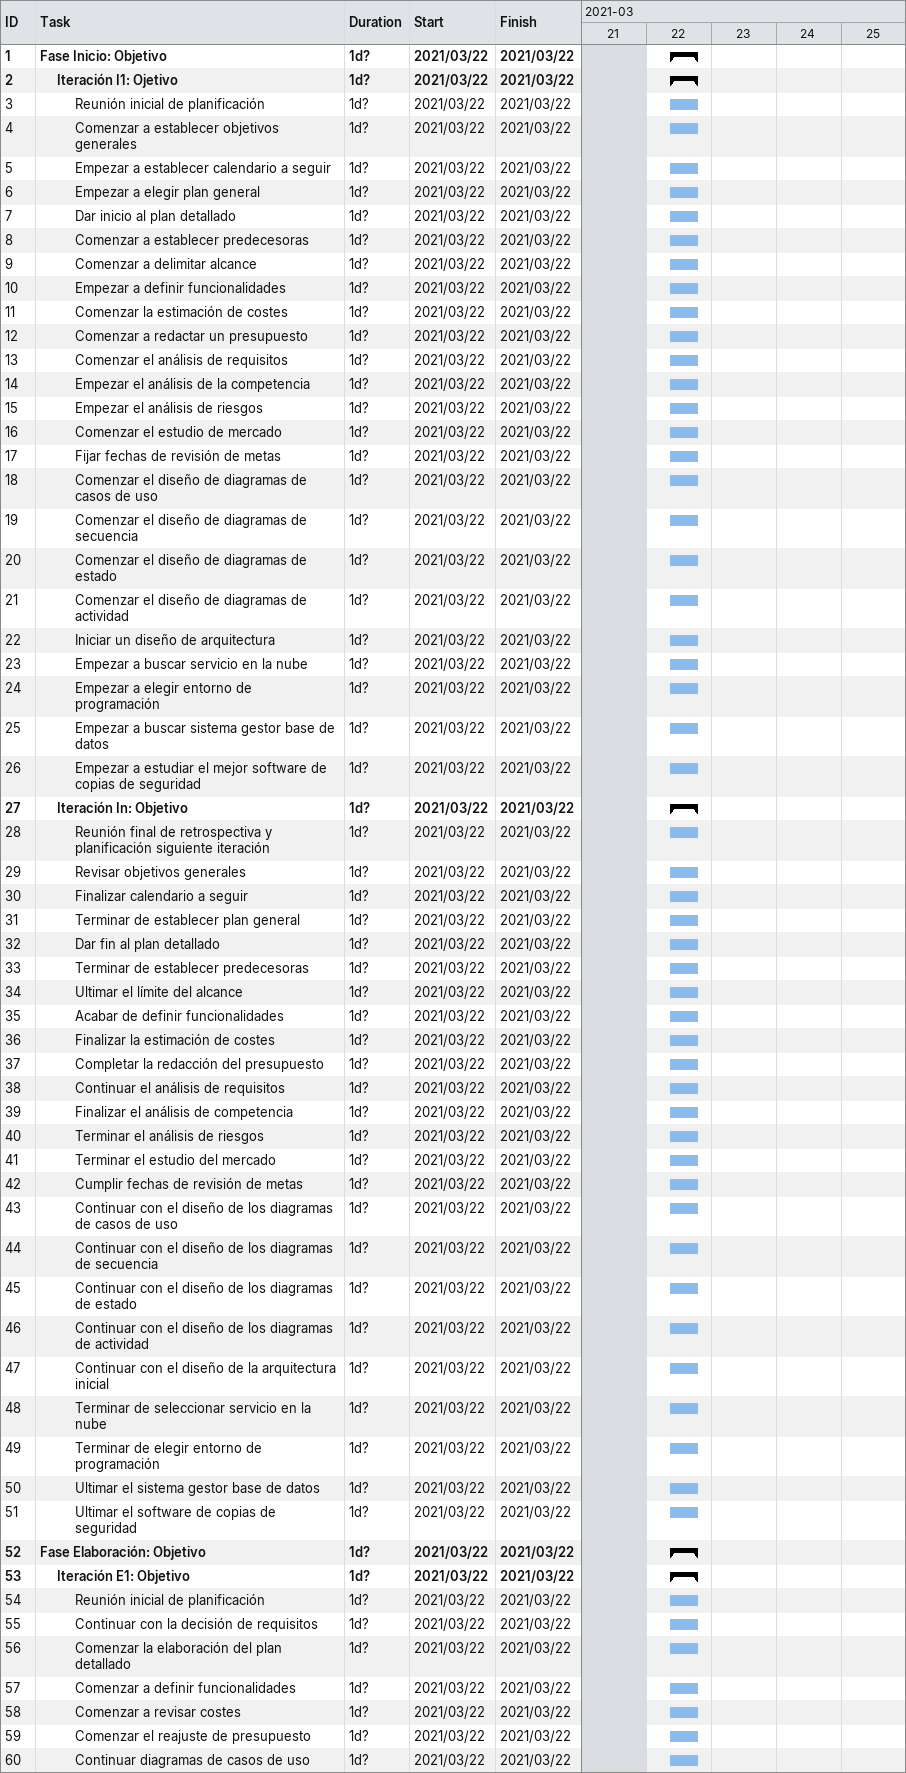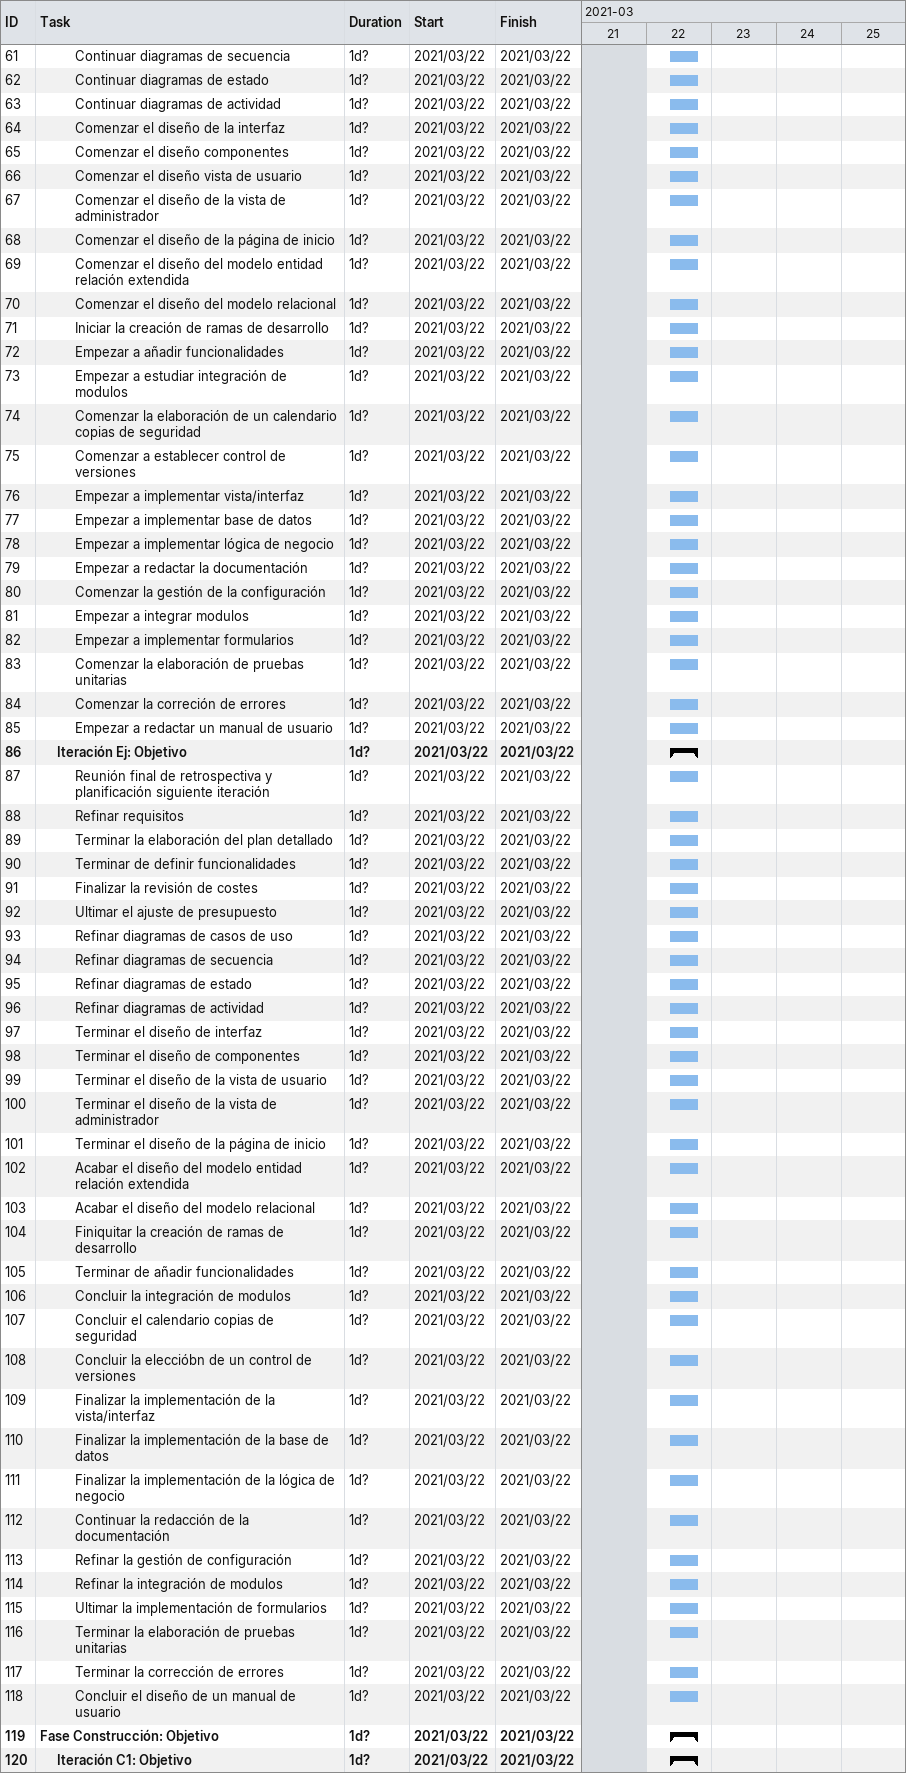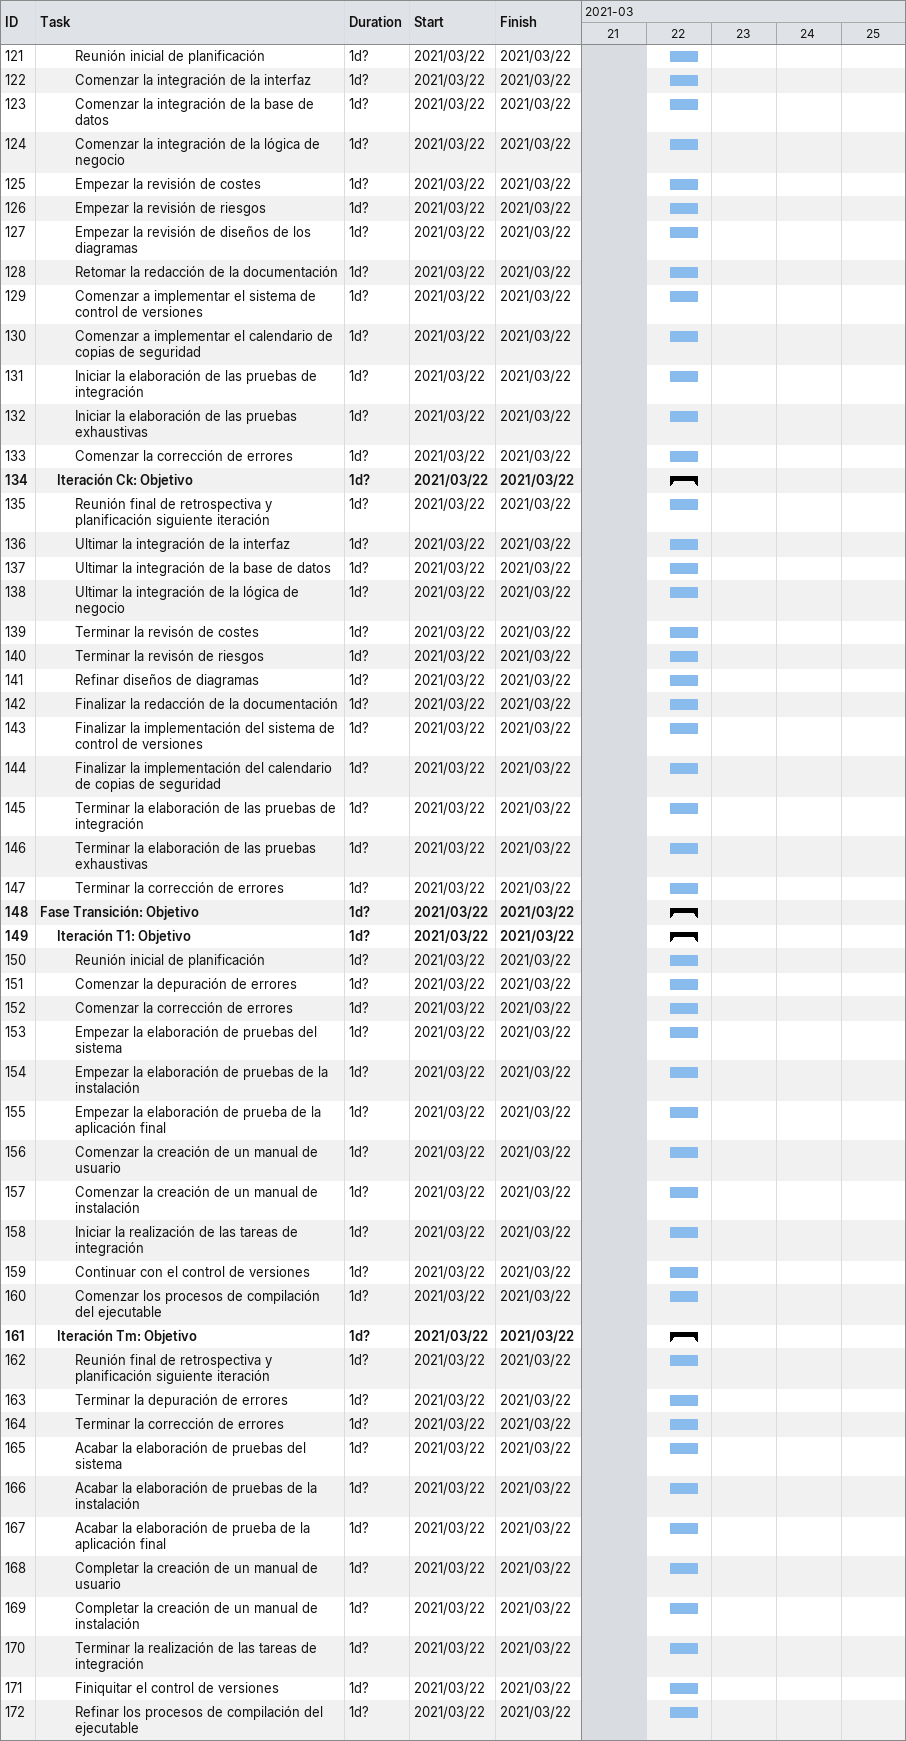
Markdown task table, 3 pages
| ID | Level | Task | Duration | Start | Finish |
|---|---|---|---|---|---|
| 1 | 1 | **Fase Inicio: Objetivo** | 1d? | 2021-03-22 | 2021-03-22 |
| 2 | 2 | **Iteración I1: Ojetivo** | 1d? | 2021-03-22 | 2021-03-22 |
| 3 | 3 | Reunión inicial de planificación | 1d? | 2021-03-22 | 2021-03-22 |
| 4 | 3 | Comenzar a establecer objetivos generales | 1d? | 2021-03-22 | 2021-03-22 |
| 5 | 3 | Empezar a establecer calendario a seguir | 1d? | 2021-03-22 | 2021-03-22 |
| 6 | 3 | Empezar a elegir plan general | 1d? | 2021-03-22 | 2021-03-22 |
| 7 | 3 | Dar inicio al plan detallado | 1d? | 2021-03-22 | 2021-03-22 |
| 8 | 3 | Comenzar a establecer predecesoras | 1d? | 2021-03-22 | 2021-03-22 |
| 9 | 3 | Comenzar a delimitar alcance | 1d? | 2021-03-22 | 2021-03-22 |
| 10 | 3 | Empezar a definir funcionalidades | 1d? | 2021-03-22 | 2021-03-22 |
| 11 | 3 | Comenzar la estimación de costes | 1d? | 2021-03-22 | 2021-03-22 |
| 12 | 3 | Comenzar a redactar un presupuesto | 1d? | 2021-03-22 | 2021-03-22 |
| 13 | 3 | Comenzar el análisis de requisitos | 1d? | 2021-03-22 | 2021-03-22 |
| 14 | 3 | Empezar el análisis de la competencia | 1d? | 2021-03-22 | 2021-03-22 |
| 15 | 3 | Empezar el análisis de riesgos | 1d? | 2021-03-22 | 2021-03-22 |
| 16 | 3 | Comenzar el estudio de mercado | 1d? | 2021-03-22 | 2021-03-22 |
| 17 | 3 | Fijar fechas de revisión de metas | 1d? | 2021-03-22 | 2021-03-22 |
| 18 | 3 | Comenzar el diseño de diagramas de casos de uso | 1d? | 2021-03-22 | 2021-03-22 |
| 19 | 3 | Comenzar el diseño de diagramas de secuencia | 1d? | 2021-03-22 | 2021-03-22 |
| 20 | 3 | Comenzar el diseño de diagramas de estado | 1d? | 2021-03-22 | 2021-03-22 |
| 21 | 3 | Comenzar el diseño de diagramas de actividad | 1d? | 2021-03-22 | 2021-03-22 |
| 22 | 3 | Iniciar un diseño de arquitectura | 1d? | 2021-03-22 | 2021-03-22 |
| 23 | 3 | Empezar a buscar servicio en la nube | 1d? | 2021-03-22 | 2021-03-22 |
| 24 | 3 | Empezar a elegir entorno de programación | 1d? | 2021-03-22 | 2021-03-22 |
| 25 | 3 | Empezar a buscar sistema gestor base de datos | 1d? | 2021-03-22 | 2021-03-22 |
| 26 | 3 | Empezar a estudiar el mejor software de copias de seguridad | 1d? | 2021-03-22 | 2021-03-22 |
| 27 | 2 | **Iteración In: Objetivo** | 1d? | 2021-03-22 | 2021-03-22 |
| 28 | 3 | Reunión final de retrospectiva y planificación siguiente iteración | 1d? | 2021-03-22 | 2021-03-22 |
| 29 | 3 | Revisar objetivos generales | 1d? | 2021-03-22 | 2021-03-22 |
| 30 | 3 | Finalizar calendario a seguir | 1d? | 2021-03-22 | 2021-03-22 |
| 31 | 3 | Terminar de establecer plan general | 1d? | 2021-03-22 | 2021-03-22 |
| 32 | 3 | Dar fin al plan detallado | 1d? | 2021-03-22 | 2021-03-22 |
| 33 | 3 | Terminar de establecer predecesoras | 1d? | 2021-03-22 | 2021-03-22 |
| 34 | 3 | Ultimar el límite del alcance | 1d? | 2021-03-22 | 2021-03-22 |
| 35 | 3 | Acabar de definir funcionalidades | 1d? | 2021-03-22 | 2021-03-22 |
| 36 | 3 | Finalizar la estimación de costes | 1d? | 2021-03-22 | 2021-03-22 |
| 37 | 3 | Completar la redacción del presupuesto | 1d? | 2021-03-22 | 2021-03-22 |
| 38 | 3 | Continuar el análisis de requisitos | 1d? | 2021-03-22 | 2021-03-22 |
| 39 | 3 | Finalizar el análisis de competencia | 1d? | 2021-03-22 | 2021-03-22 |
| 40 | 3 | Terminar el análisis de riesgos | 1d? | 2021-03-22 | 2021-03-22 |
| 41 | 3 | Terminar el estudio del mercado | 1d? | 2021-03-22 | 2021-03-22 |
| 42 | 3 | Cumplir fechas de revisión de metas | 1d? | 2021-03-22 | 2021-03-22 |
| 43 | 3 | Continuar con el diseño de los diagramas de casos de uso | 1d? | 2021-03-22 | 2021-03-22 |
| 44 | 3 | Continuar con el diseño de los diagramas de secuencia | 1d? | 2021-03-22 | 2021-03-22 |
| 45 | 3 | Continuar con el diseño de los diagramas de estado | 1d? | 2021-03-22 | 2021-03-22 |
| 46 | 3 | Continuar con el diseño de los diagramas de actividad | 1d? | 2021-03-22 | 2021-03-22 |
| 47 | 3 | Continuar con el diseño de la arquitectura inicial | 1d? | 2021-03-22 | 2021-03-22 |
| 48 | 3 | Terminar de seleccionar servicio en la nube | 1d? | 2021-03-22 | 2021-03-22 |
| 49 | 3 | Terminar de elegir entorno de programación | 1d? | 2021-03-22 | 2021-03-22 |
| 50 | 3 | Ultimar el sistema gestor base de datos | 1d? | 2021-03-22 | 2021-03-22 |
| 51 | 3 | Ultimar el software de copias de seguridad | 1d? | 2021-03-22 | 2021-03-22 |
| 52 | 1 | **Fase Elaboración: Objetivo** | 1d? | 2021-03-22 | 2021-03-22 |
| 53 | 2 | **Iteración E1: Objetivo** | 1d? | 2021-03-22 | 2021-03-22 |
| 54 | 3 | Reunión inicial de planificación | 1d? | 2021-03-22 | 2021-03-22 |
| 55 | 3 | Continuar con la decisión de requisitos | 1d? | 2021-03-22 | 2021-03-22 |
| 56 | 3 | Comenzar la elaboración del plan detallado | 1d? | 2021-03-22 | 2021-03-22 |
| 57 | 3 | Comenzar a definir funcionalidades | 1d? | 2021-03-22 | 2021-03-22 |
| 58 | 3 | Comenzar a revisar costes | 1d? | 2021-03-22 | 2021-03-22 |
| 59 | 3 | Comenzar el reajuste de presupuesto | 1d? | 2021-03-22 | 2021-03-22 |
| 60 | 3 | Continuar diagramas de casos de uso | 1d? | 2021-03-22 | 2021-03-22 |
| 61 | 3 | Continuar diagramas de secuencia | 1d? | 2021-03-22 | 2021-03-22 |
| 62 | 3 | Continuar diagramas de estado | 1d? | 2021-03-22 | 2021-03-22 |
| 63 | 3 | Continuar diagramas de actividad | 1d? | 2021-03-22 | 2021-03-22 |
| 64 | 3 | Comenzar el diseño de la interfaz | 1d? | 2021-03-22 | 2021-03-22 |
| 65 | 3 | Comenzar el diseño componentes | 1d? | 2021-03-22 | 2021-03-22 |
| 66 | 3 | Comenzar el diseño vista de usuario | 1d? | 2021-03-22 | 2021-03-22 |
| 67 | 3 | Comenzar el diseño de la vista de administrador | 1d? | 2021-03-22 | 2021-03-22 |
| 68 | 3 | Comenzar el diseño de la página de inicio | 1d? | 2021-03-22 | 2021-03-22 |
| 69 | 3 | Comenzar el diseño del modelo entidad relación extendida | 1d? | 2021-03-22 | 2021-03-22 |
| 70 | 3 | Comenzar el diseño del modelo relacional | 1d? | 2021-03-22 | 2021-03-22 |
| 71 | 3 | Iniciar la creación de ramas de desarrollo | 1d? | 2021-03-22 | 2021-03-22 |
| 72 | 3 | Empezar a añadir funcionalidades | 1d? | 2021-03-22 | 2021-03-22 |
| 73 | 3 | Empezar a estudiar integración de modulos | 1d? | 2021-03-22 | 2021-03-22 |
| 74 | 3 | Comenzar la elaboración de un calendario copias de seguridad | 1d? | 2021-03-22 | 2021-03-22 |
| 75 | 3 | Comenzar a establecer control de versiones | 1d? | 2021-03-22 | 2021-03-22 |
| 76 | 3 | Empezar a implementar vista/interfaz | 1d? | 2021-03-22 | 2021-03-22 |
| 77 | 3 | Empezar a implementar base de datos | 1d? | 2021-03-22 | 2021-03-22 |
| 78 | 3 | Empezar a implementar lógica de negocio | 1d? | 2021-03-22 | 2021-03-22 |
| 79 | 3 | Empezar a redactar la documentación | 1d? | 2021-03-22 | 2021-03-22 |
| 80 | 3 | Comenzar la gestión de la configuración | 1d? | 2021-03-22 | 2021-03-22 |
| 81 | 3 | Empezar a integrar modulos | 1d? | 2021-03-22 | 2021-03-22 |
| 82 | 3 | Empezar a implementar formularios | 1d? | 2021-03-22 | 2021-03-22 |
| 83 | 3 | Comenzar la elaboración de pruebas unitarias | 1d? | 2021-03-22 | 2021-03-22 |
| 84 | 3 | Comenzar la correción de errores | 1d? | 2021-03-22 | 2021-03-22 |
| 85 | 3 | Empezar a redactar un manual de usuario | 1d? | 2021-03-22 | 2021-03-22 |
| 86 | 2 | **Iteración Ej: Objetivo** | 1d? | 2021-03-22 | 2021-03-22 |
| 87 | 3 | Reunión final de retrospectiva y planificación siguiente iteración | 1d? | 2021-03-22 | 2021-03-22 |
| 88 | 3 | Refinar requisitos | 1d? | 2021-03-22 | 2021-03-22 |
| 89 | 3 | Terminar la elaboración del plan detallado | 1d? | 2021-03-22 | 2021-03-22 |
| 90 | 3 | Terminar de definir funcionalidades | 1d? | 2021-03-22 | 2021-03-22 |
| 91 | 3 | Finalizar la revisión de costes | 1d? | 2021-03-22 | 2021-03-22 |
| 92 | 3 | Ultimar el ajuste de presupuesto | 1d? | 2021-03-22 | 2021-03-22 |
| 93 | 3 | Refinar diagramas de casos de uso | 1d? | 2021-03-22 | 2021-03-22 |
| 94 | 3 | Refinar diagramas de secuencia | 1d? | 2021-03-22 | 2021-03-22 |
| 95 | 3 | Refinar diagramas de estado | 1d? | 2021-03-22 | 2021-03-22 |
| 96 | 3 | Refinar diagramas de actividad | 1d? | 2021-03-22 | 2021-03-22 |
| 97 | 3 | Terminar el diseño de interfaz | 1d? | 2021-03-22 | 2021-03-22 |
| 98 | 3 | Terminar el diseño de componentes | 1d? | 2021-03-22 | 2021-03-22 |
| 99 | 3 | Terminar el diseño de la vista de usuario | 1d? | 2021-03-22 | 2021-03-22 |
| 100 | 3 | Terminar el diseño de la vista de administrador | 1d? | 2021-03-22 | 2021-03-22 |
| 101 | 3 | Terminar el diseño de la página de inicio | 1d? | 2021-03-22 | 2021-03-22 |
| 102 | 3 | Acabar el diseño del modelo entidad relación extendida | 1d? | 2021-03-22 | 2021-03-22 |
| 103 | 3 | Acabar el diseño del modelo relacional | 1d? | 2021-03-22 | 2021-03-22 |
| 104 | 3 | Finiquitar la creación de ramas de desarrollo | 1d? | 2021-03-22 | 2021-03-22 |
| 105 | 3 | Terminar de añadir funcionalidades | 1d? | 2021-03-22 | 2021-03-22 |
| 106 | 3 | Concluir la integración de modulos | 1d? | 2021-03-22 | 2021-03-22 |
| 107 | 3 | Concluir el calendario copias de seguridad | 1d? | 2021-03-22 | 2021-03-22 |
| 108 | 3 | Concluir la eleccióbn de un control de versiones | 1d? | 2021-03-22 | 2021-03-22 |
| 109 | 3 | Finalizar la implementación de la vista/interfaz | 1d? | 2021-03-22 | 2021-03-22 |
| 110 | 3 | Finalizar la implementación de la base de datos | 1d? | 2021-03-22 | 2021-03-22 |
| 111 | 3 | Finalizar la implementación de la lógica de negocio | 1d? | 2021-03-22 | 2021-03-22 |
| 112 | 3 | Continuar la redacción de la documentación | 1d? | 2021-03-22 | 2021-03-22 |
| 113 | 3 | Refinar la gestión de configuración | 1d? | 2021-03-22 | 2021-03-22 |
| 114 | 3 | Refinar la integración de modulos | 1d? | 2021-03-22 | 2021-03-22 |
| 115 | 3 | Ultimar la implementación de formularios | 1d? | 2021-03-22 | 2021-03-22 |
| 116 | 3 | Terminar la elaboración de pruebas unitarias | 1d? | 2021-03-22 | 2021-03-22 |
| 117 | 3 | Terminar la corrección de errores | 1d? | 2021-03-22 | 2021-03-22 |
| 118 | 3 | Concluir el diseño de un manual de usuario | 1d? | 2021-03-22 | 2021-03-22 |
| 119 | 1 | **Fase Construcción: Objetivo** | 1d? | 2021-03-22 | 2021-03-22 |
| 120 | 2 | **Iteración C1: Objetivo** | 1d? | 2021-03-22 | 2021-03-22 |
| 121 | 3 | Reunión inicial de planificación | 1d? | 2021-03-22 | 2021-03-22 |
| 122 | 3 | Comenzar la integración de la interfaz | 1d? | 2021-03-22 | 2021-03-22 |
| 123 | 3 | Comenzar la integración de la base de datos | 1d? | 2021-03-22 | 2021-03-22 |
| 124 | 3 | Comenzar la integración de la lógica de negocio | 1d? | 2021-03-22 | 2021-03-22 |
| 125 | 3 | Empezar la revisión de costes | 1d? | 2021-03-22 | 2021-03-22 |
| 126 | 3 | Empezar la revisión de riesgos | 1d? | 2021-03-22 | 2021-03-22 |
| 127 | 3 | Empezar la revisión de diseños de los diagramas | 1d? | 2021-03-22 | 2021-03-22 |
| 128 | 3 | Retomar la redacción de la documentación | 1d? | 2021-03-22 | 2021-03-22 |
| 129 | 3 | Comenzar a implementar el sistema de control de versiones | 1d? | 2021-03-22 | 2021-03-22 |
| 130 | 3 | Comenzar a implementar el calendario de copias de seguridad | 1d? | 2021-03-22 | 2021-03-22 |
| 131 | 3 | Iniciar la elaboración de las pruebas de integración | 1d? | 2021-03-22 | 2021-03-22 |
| 132 | 3 | Iniciar la elaboración de las pruebas exhaustivas | 1d? | 2021-03-22 | 2021-03-22 |
| 133 | 3 | Comenzar la corrección de errores | 1d? | 2021-03-22 | 2021-03-22 |
| 134 | 2 | **Iteración Ck: Objetivo** | 1d? | 2021-03-22 | 2021-03-22 |
| 135 | 3 | Reunión final de retrospectiva y planificación siguiente iteración | 1d? | 2021-03-22 | 2021-03-22 |
| 136 | 3 | Ultimar la integración de la interfaz | 1d? | 2021-03-22 | 2021-03-22 |
| 137 | 3 | Ultimar la integración de la base de datos | 1d? | 2021-03-22 | 2021-03-22 |
| 138 | 3 | Ultimar la integración de la lógica de negocio | 1d? | 2021-03-22 | 2021-03-22 |
| 139 | 3 | Terminar la revisón de costes | 1d? | 2021-03-22 | 2021-03-22 |
| 140 | 3 | Terminar la revisón de riesgos | 1d? | 2021-03-22 | 2021-03-22 |
| 141 | 3 | Refinar diseños de diagramas | 1d? | 2021-03-22 | 2021-03-22 |
| 142 | 3 | Finalizar la redacción de la documentación | 1d? | 2021-03-22 | 2021-03-22 |
| 143 | 3 | Finalizar la implementación del sistema de control de versiones | 1d? | 2021-03-22 | 2021-03-22 |
| 144 | 3 | Finalizar la implementación del calendario de copias de seguridad | 1d? | 2021-03-22 | 2021-03-22 |
| 145 | 3 | Terminar la elaboración de las pruebas de integración | 1d? | 2021-03-22 | 2021-03-22 |
| 146 | 3 | Terminar la elaboración de las pruebas exhaustivas | 1d? | 2021-03-22 | 2021-03-22 |
| 147 | 3 | Terminar la corrección de errores | 1d? | 2021-03-22 | 2021-03-22 |
| 148 | 1 | **Fase Transición: Objetivo** | 1d? | 2021-03-22 | 2021-03-22 |
| 149 | 2 | **Iteración T1: Objetivo** | 1d? | 2021-03-22 | 2021-03-22 |
| 150 | 3 | Reunión inicial de planificación | 1d? | 2021-03-22 | 2021-03-22 |
| 151 | 3 | Comenzar la depuración de errores | 1d? | 2021-03-22 | 2021-03-22 |
| 152 | 3 | Comenzar la corrección de errores | 1d? | 2021-03-22 | 2021-03-22 |
| 153 | 3 | Empezar la elaboración de pruebas del sistema | 1d? | 2021-03-22 | 2021-03-22 |
| 154 | 3 | Empezar la elaboración de pruebas de la instalación | 1d? | 2021-03-22 | 2021-03-22 |
| 155 | 3 | Empezar la elaboración de prueba de la aplicación final | 1d? | 2021-03-22 | 2021-03-22 |
| 156 | 3 | Comenzar la creación de un manual de usuario | 1d? | 2021-03-22 | 2021-03-22 |
| 157 | 3 | Comenzar la creación de un manual de instalación | 1d? | 2021-03-22 | 2021-03-22 |
| 158 | 3 | Iniciar la realización de las tareas de integración | 1d? | 2021-03-22 | 2021-03-22 |
| 159 | 3 | Continuar con el control de versiones | 1d? | 2021-03-22 | 2021-03-22 |
| 160 | 3 | Comenzar los procesos de compilación del ejecutable | 1d? | 2021-03-22 | 2021-03-22 |
| 161 | 2 | **Iteración Tm: Objetivo** | 1d? | 2021-03-22 | 2021-03-22 |
| 162 | 3 | Reunión final de retrospectiva y planificación siguiente iteración | 1d? | 2021-03-22 | 2021-03-22 |
| 163 | 3 | Terminar la depuración de errores | 1d? | 2021-03-22 | 2021-03-22 |
| 164 | 3 | Terminar la corrección de errores | 1d? | 2021-03-22 | 2021-03-22 |
| 165 | 3 | Acabar la elaboración de pruebas del sistema | 1d? | 2021-03-22 | 2021-03-22 |
| 166 | 3 | Acabar la elaboración de pruebas de la instalación | 1d? | 2021-03-22 | 2021-03-22 |
| 167 | 3 | Acabar la elaboración de prueba de la aplicación final | 1d? | 2021-03-22 | 2021-03-22 |
| 168 | 3 | Completar la creación de un manual de usuario | 1d? | 2021-03-22 | 2021-03-22 |
| 169 | 3 | Completar la creación de un manual de instalación | 1d? | 2021-03-22 | 2021-03-22 |
| 170 | 3 | Terminar la realización de las tareas de integración | 1d? | 2021-03-22 | 2021-03-22 |
| 171 | 3 | Finiquitar el control de versiones | 1d? | 2021-03-22 | 2021-03-22 |
| 172 | 3 | Refinar los procesos de compilación del ejecutable | 1d? | 2021-03-22 | 2021-03-22 |
